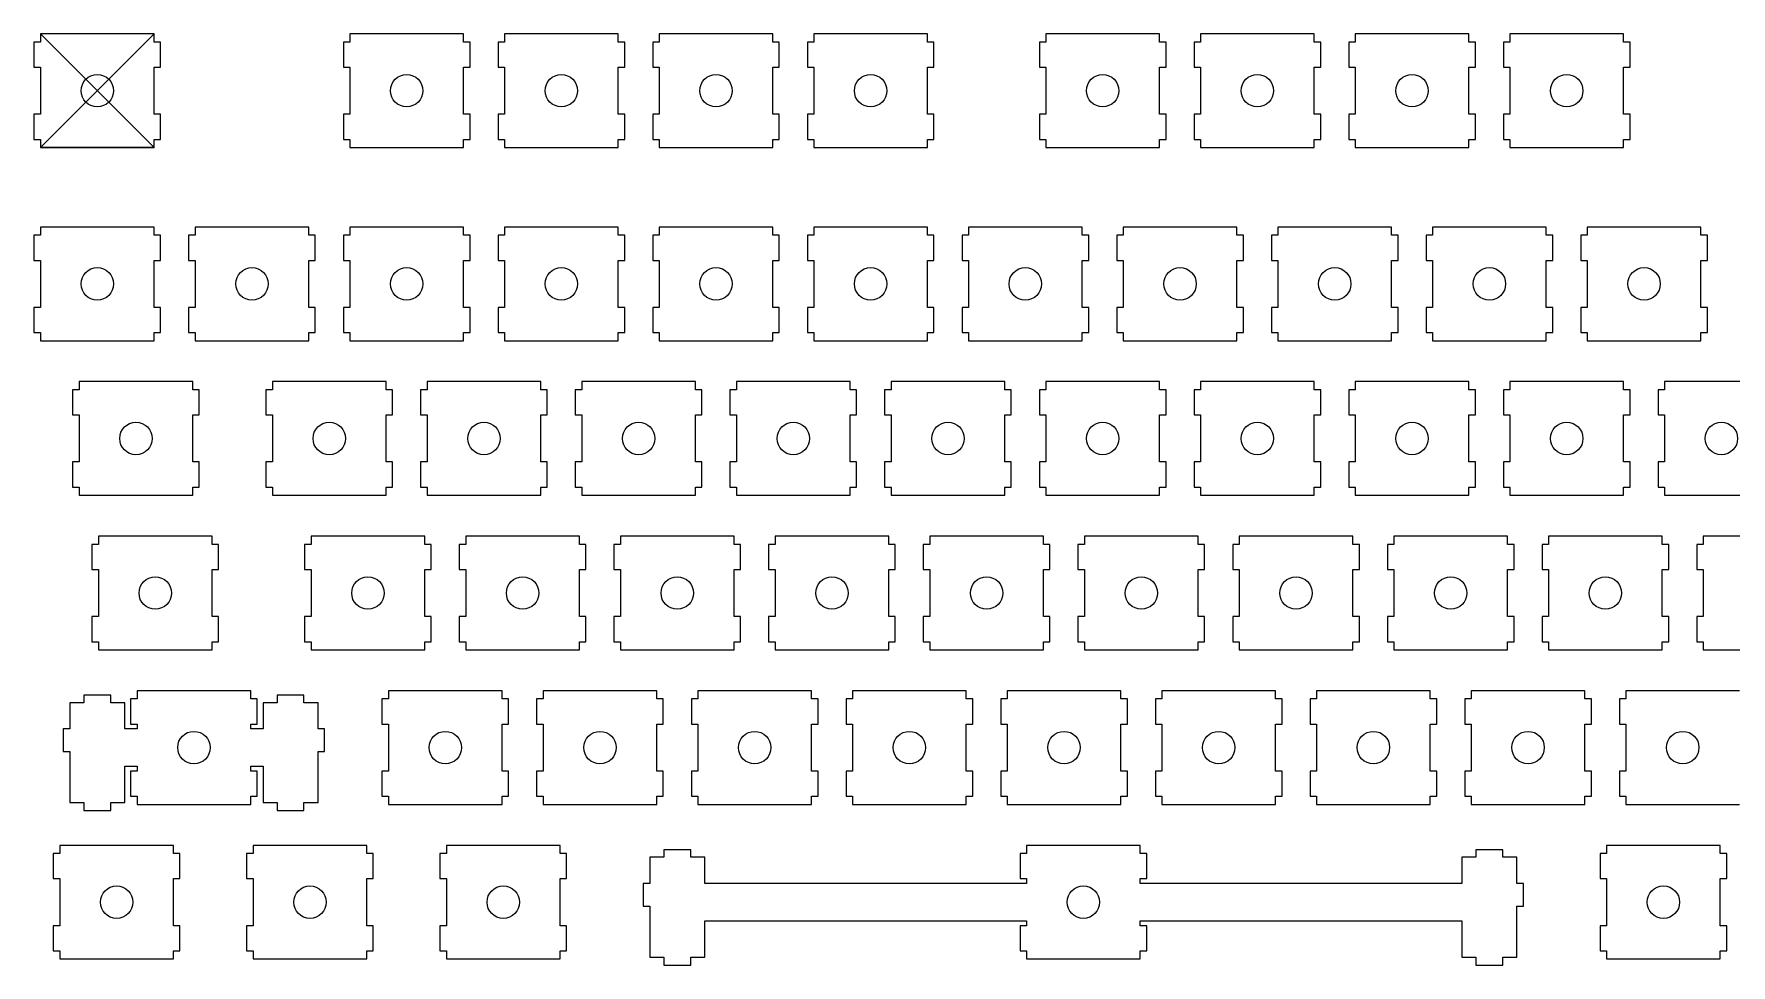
# Model space of a CAD drawing. Header units: millimetres. Extents: x 8 to 352, y 8 to 122.
# Drawn here: x 7.8 to 216.8, y 7.7 to 122.4 of the extents above; entities that cross this region are included whole.
import ezdxf

# ---------------------------------------------------------------- set-up
doc = ezdxf.new("R2010")
doc.units = ezdxf.units.MM

msp = doc.modelspace()

# ---------------------------------------------------------------- linework, layer by layer
at = {"color": 0}
for p, q in [((8.56, 121.43), (7.76, 121.43)), ((7.76, 121.43), (7.76, 118.33)), ((8.56, 122.43), (8.56, 121.43)), ((22.56, 122.43), (8.56, 122.43)), ((22.56, 121.43), (22.56, 122.43)), ((23.36, 121.43), (22.56, 121.43)), ((23.36, 118.33), (23.36, 121.43)), ((46.66, 121.43), (45.86, 121.43)), ((45.86, 121.43), (45.86, 118.33)), ((46.66, 122.43), (46.66, 121.43)), ((60.66, 122.43), (46.66, 122.43)), ((60.66, 121.43), (60.66, 122.43)), ((61.46, 121.43), (60.66, 121.43)), ((61.46, 118.33), (61.46, 121.43)), ((65.71, 121.43), (64.91, 121.43)), ((64.91, 121.43), (64.91, 118.33)), ((65.71, 122.43), (65.71, 121.43)), ((79.71, 122.43), (65.71, 122.43)), ((79.71, 121.43), (79.71, 122.43)), ((80.51, 121.43), (79.71, 121.43)), ((80.51, 118.33), (80.51, 121.43)), ((84.76, 121.43), (83.96, 121.43)), ((83.96, 121.43), (83.96, 118.33)), ((84.76, 122.43), (84.76, 121.43)), ((98.76, 122.43), (84.76, 122.43)), ((98.76, 121.43), (98.76, 122.43)), ((99.55, 121.43), (98.76, 121.43)), ((99.55, 118.33), (99.55, 121.43)), ((103.8, 121.43), (103.01, 121.43)), ((103.01, 121.43), (103.01, 118.33)), ((103.8, 122.43), (103.8, 121.43)), ((117.81, 122.43), (103.8, 122.43)), ((117.81, 121.43), (117.81, 122.43)), ((118.6, 121.43), (117.81, 121.43)), ((118.6, 118.33), (118.6, 121.43)), ((132.38, 121.43), (131.58, 121.43)), ((131.58, 121.43), (131.58, 118.33)), ((132.38, 122.43), (132.38, 121.43)), ((146.38, 122.43), (132.38, 122.43)), ((146.38, 121.43), (146.38, 122.43)), ((147.18, 121.43), (146.38, 121.43)), ((147.18, 118.33), (147.18, 121.43)), ((151.43, 121.43), (150.63, 121.43)), ((150.63, 121.43), (150.63, 118.33)), ((151.43, 122.43), (151.43, 121.43)), ((165.43, 122.43), (151.43, 122.43)), ((165.43, 121.43), (165.43, 122.43)), ((166.23, 121.43), (165.43, 121.43)), ((166.23, 118.33), (166.23, 121.43)), ((170.48, 121.43), (169.68, 121.43)), ((169.68, 121.43), (169.68, 118.33)), ((170.48, 122.43), (170.48, 121.43)), ((184.48, 122.43), (170.48, 122.43)), ((184.48, 121.43), (184.48, 122.43)), ((185.28, 121.43), (184.48, 121.43)), ((185.28, 118.33), (185.28, 121.43)), ((189.53, 121.43), (188.73, 121.43)), ((188.73, 121.43), (188.73, 118.33)), ((189.53, 122.43), (189.53, 121.43)), ((203.53, 122.43), (189.53, 122.43)), ((203.53, 121.43), (203.53, 122.43)), ((204.33, 121.43), (203.53, 121.43)), ((204.33, 118.33), (204.33, 121.43)), ((7.76, 118.33), (8.56, 118.33)), ((8.56, 118.33), (8.56, 112.53)), ((22.56, 112.53), (22.56, 118.33)), ((22.56, 118.33), (23.36, 118.33)), ((45.86, 118.33), (46.66, 118.33)), ((46.66, 118.33), (46.66, 112.53)), ((60.66, 112.53), (60.66, 118.33)), ((60.66, 118.33), (61.46, 118.33)), ((64.91, 118.33), (65.71, 118.33)), ((65.71, 118.33), (65.71, 112.53)), ((79.71, 112.53), (79.71, 118.33)), ((79.71, 118.33), (80.51, 118.33)), ((83.96, 118.33), (84.76, 118.33)), ((84.76, 118.33), (84.76, 112.53)), ((98.76, 112.53), (98.76, 118.33)), ((98.76, 118.33), (99.55, 118.33)), ((103.01, 118.33), (103.8, 118.33)), ((103.8, 118.33), (103.8, 112.53)), ((117.81, 112.53), (117.81, 118.33)), ((117.81, 118.33), (118.6, 118.33)), ((131.58, 118.33), (132.38, 118.33)), ((132.38, 118.33), (132.38, 112.53)), ((146.38, 112.53), (146.38, 118.33)), ((146.38, 118.33), (147.18, 118.33)), ((150.63, 118.33), (151.43, 118.33)), ((151.43, 118.33), (151.43, 112.53)), ((165.43, 112.53), (165.43, 118.33)), ((165.43, 118.33), (166.23, 118.33)), ((169.68, 118.33), (170.48, 118.33)), ((170.48, 118.33), (170.48, 112.53)), ((184.48, 112.53), (184.48, 118.33)), ((184.48, 118.33), (185.28, 118.33)), ((188.73, 118.33), (189.53, 118.33)), ((189.53, 118.33), (189.53, 112.53)), ((203.53, 112.53), (203.53, 118.33)), ((203.53, 118.33), (204.33, 118.33)), ((8.56, 112.53), (7.76, 112.53)), ((7.76, 112.53), (7.76, 109.43)), ((23.36, 112.53), (22.56, 112.53)), ((23.36, 109.43), (23.36, 112.53)), ((46.66, 112.53), (45.86, 112.53)), ((45.86, 112.53), (45.86, 109.43)), ((61.46, 112.53), (60.66, 112.53)), ((61.46, 109.43), (61.46, 112.53)), ((65.71, 112.53), (64.91, 112.53)), ((64.91, 112.53), (64.91, 109.43)), ((80.51, 112.53), (79.71, 112.53)), ((80.51, 109.43), (80.51, 112.53)), ((84.76, 112.53), (83.96, 112.53)), ((83.96, 112.53), (83.96, 109.43)), ((99.55, 112.53), (98.76, 112.53)), ((99.55, 109.43), (99.55, 112.53)), ((103.8, 112.53), (103.01, 112.53)), ((103.01, 112.53), (103.01, 109.43)), ((118.6, 112.53), (117.81, 112.53)), ((118.6, 109.43), (118.6, 112.53)), ((132.38, 112.53), (131.58, 112.53)), ((131.58, 112.53), (131.58, 109.43)), ((147.18, 112.53), (146.38, 112.53)), ((147.18, 109.43), (147.18, 112.53)), ((151.43, 112.53), (150.63, 112.53)), ((150.63, 112.53), (150.63, 109.43)), ((166.23, 112.53), (165.43, 112.53)), ((166.23, 109.43), (166.23, 112.53)), ((170.48, 112.53), (169.68, 112.53)), ((169.68, 112.53), (169.68, 109.43)), ((185.28, 112.53), (184.48, 112.53)), ((185.28, 109.43), (185.28, 112.53)), ((189.53, 112.53), (188.73, 112.53)), ((188.73, 112.53), (188.73, 109.43)), ((204.33, 112.53), (203.53, 112.53)), ((204.33, 109.43), (204.33, 112.53)), ((7.76, 109.43), (8.56, 109.43)), ((8.56, 109.43), (8.56, 108.43)), ((22.56, 108.43), (22.56, 109.43)), ((22.56, 109.43), (23.36, 109.43)), ((45.86, 109.43), (46.66, 109.43)), ((46.66, 109.43), (46.66, 108.43)), ((60.66, 108.43), (60.66, 109.43)), ((60.66, 109.43), (61.46, 109.43)), ((64.91, 109.43), (65.71, 109.43)), ((65.71, 109.43), (65.71, 108.43)), ((79.71, 108.43), (79.71, 109.43)), ((79.71, 109.43), (80.51, 109.43)), ((83.96, 109.43), (84.76, 109.43)), ((84.76, 109.43), (84.76, 108.43)), ((98.76, 108.43), (98.76, 109.43)), ((98.76, 109.43), (99.55, 109.43)), ((103.01, 109.43), (103.8, 109.43)), ((103.8, 109.43), (103.8, 108.43)), ((117.81, 108.43), (117.81, 109.43)), ((117.81, 109.43), (118.6, 109.43)), ((131.58, 109.43), (132.38, 109.43)), ((132.38, 109.43), (132.38, 108.43)), ((146.38, 108.43), (146.38, 109.43)), ((146.38, 109.43), (147.18, 109.43)), ((150.63, 109.43), (151.43, 109.43)), ((151.43, 109.43), (151.43, 108.43)), ((165.43, 108.43), (165.43, 109.43)), ((165.43, 109.43), (166.23, 109.43)), ((169.68, 109.43), (170.48, 109.43)), ((170.48, 109.43), (170.48, 108.43)), ((184.48, 108.43), (184.48, 109.43)), ((184.48, 109.43), (185.28, 109.43)), ((188.73, 109.43), (189.53, 109.43)), ((189.53, 109.43), (189.53, 108.43)), ((203.53, 108.43), (203.53, 109.43)), ((203.53, 109.43), (204.33, 109.43)), ((8.56, 108.43), (22.56, 108.43)), ((46.66, 108.43), (60.66, 108.43)), ((65.71, 108.43), (79.71, 108.43)), ((84.76, 108.43), (98.76, 108.43)), ((103.8, 108.43), (117.81, 108.43)), ((132.38, 108.43), (146.38, 108.43)), ((151.43, 108.43), (165.43, 108.43)), ((170.48, 108.43), (184.48, 108.43)), ((189.53, 108.43), (203.53, 108.43)), ((8.56, 98.62), (8.56, 97.62)), ((22.56, 98.62), (8.56, 98.62)), ((22.56, 97.62), (22.56, 98.62)), ((27.61, 98.62), (27.61, 97.62)), ((41.61, 98.62), (27.61, 98.62)), ((41.61, 97.62), (41.61, 98.62)), ((46.66, 98.62), (46.66, 97.62)), ((60.66, 98.62), (46.66, 98.62)), ((60.66, 97.62), (60.66, 98.62)), ((65.71, 98.62), (65.71, 97.62)), ((79.71, 98.62), (65.71, 98.62)), ((79.71, 97.62), (79.71, 98.62)), ((84.76, 98.62), (84.76, 97.62)), ((98.76, 98.62), (84.76, 98.62)), ((98.76, 97.62), (98.76, 98.62)), ((103.8, 98.62), (103.8, 97.62)), ((117.81, 98.62), (103.8, 98.62)), ((117.81, 97.62), (117.81, 98.62)), ((122.85, 98.62), (122.85, 97.62)), ((136.86, 98.62), (122.85, 98.62)), ((136.86, 97.62), (136.86, 98.62)), ((141.91, 98.62), (141.91, 97.62)), ((155.91, 98.62), (141.91, 98.62)), ((155.91, 97.62), (155.91, 98.62)), ((160.96, 98.62), (160.96, 97.62)), ((174.96, 98.62), (160.96, 98.62)), ((174.96, 97.62), (174.96, 98.62)), ((180.01, 98.62), (180.01, 97.62)), ((194.01, 98.62), (180.01, 98.62)), ((194.01, 97.62), (194.01, 98.62)), ((199.06, 98.62), (199.06, 97.62)), ((213.06, 98.62), (199.06, 98.62)), ((213.06, 97.62), (213.06, 98.62)), ((8.56, 97.62), (7.76, 97.62)), ((7.76, 97.62), (7.76, 94.52)), ((23.36, 97.62), (22.56, 97.62)), ((23.36, 94.52), (23.36, 97.62)), ((27.61, 97.62), (26.81, 97.62)), ((26.81, 97.62), (26.81, 94.52)), ((42.41, 97.62), (41.61, 97.62)), ((42.41, 94.52), (42.41, 97.62)), ((46.66, 97.62), (45.86, 97.62)), ((45.86, 97.62), (45.86, 94.52)), ((61.46, 97.62), (60.66, 97.62)), ((61.46, 94.52), (61.46, 97.62)), ((65.71, 97.62), (64.91, 97.62)), ((64.91, 97.62), (64.91, 94.52)), ((80.51, 97.62), (79.71, 97.62)), ((80.51, 94.52), (80.51, 97.62)), ((84.76, 97.62), (83.96, 97.62)), ((83.96, 97.62), (83.96, 94.52)), ((99.55, 97.62), (98.76, 97.62)), ((99.55, 94.52), (99.55, 97.62)), ((103.8, 97.62), (103.01, 97.62)), ((103.01, 97.62), (103.01, 94.52)), ((118.6, 97.62), (117.81, 97.62)), ((118.6, 94.52), (118.6, 97.62)), ((122.85, 97.62), (122.06, 97.62)), ((122.06, 97.62), (122.06, 94.52)), ((137.66, 97.62), (136.86, 97.62)), ((137.66, 94.52), (137.66, 97.62)), ((141.91, 97.62), (141.11, 97.62)), ((141.11, 97.62), (141.11, 94.52)), ((156.71, 97.62), (155.91, 97.62)), ((156.71, 94.52), (156.71, 97.62)), ((160.96, 97.62), (160.16, 97.62)), ((160.16, 97.62), (160.16, 94.52)), ((175.76, 97.62), (174.96, 97.62)), ((175.76, 94.52), (175.76, 97.62)), ((180.01, 97.62), (179.21, 97.62)), ((179.21, 97.62), (179.21, 94.52)), ((194.81, 97.62), (194.01, 97.62)), ((194.81, 94.52), (194.81, 97.62)), ((199.06, 97.62), (198.26, 97.62)), ((198.26, 97.62), (198.26, 94.52)), ((213.86, 97.62), (213.06, 97.62)), ((213.86, 94.52), (213.86, 97.62)), ((7.76, 94.52), (8.56, 94.52)), ((8.56, 94.52), (8.56, 88.72)), ((22.56, 88.72), (22.56, 94.52)), ((22.56, 94.52), (23.36, 94.52)), ((26.81, 94.52), (27.61, 94.52)), ((27.61, 94.52), (27.61, 88.72)), ((41.61, 88.72), (41.61, 94.52)), ((41.61, 94.52), (42.41, 94.52)), ((45.86, 94.52), (46.66, 94.52)), ((46.66, 94.52), (46.66, 88.72)), ((60.66, 88.72), (60.66, 94.52)), ((60.66, 94.52), (61.46, 94.52)), ((64.91, 94.52), (65.71, 94.52)), ((65.71, 94.52), (65.71, 88.72)), ((79.71, 88.72), (79.71, 94.52)), ((79.71, 94.52), (80.51, 94.52)), ((83.96, 94.52), (84.76, 94.52)), ((84.76, 94.52), (84.76, 88.72)), ((98.76, 88.72), (98.76, 94.52)), ((98.76, 94.52), (99.55, 94.52)), ((103.01, 94.52), (103.8, 94.52)), ((103.8, 94.52), (103.8, 88.72)), ((117.81, 88.72), (117.81, 94.52)), ((117.81, 94.52), (118.6, 94.52)), ((122.06, 94.52), (122.85, 94.52)), ((122.85, 94.52), (122.85, 88.72)), ((136.86, 88.72), (136.86, 94.52)), ((136.86, 94.52), (137.66, 94.52)), ((141.11, 94.52), (141.91, 94.52)), ((141.91, 94.52), (141.91, 88.72)), ((155.91, 88.72), (155.91, 94.52)), ((155.91, 94.52), (156.71, 94.52)), ((160.16, 94.52), (160.96, 94.52)), ((160.96, 94.52), (160.96, 88.72)), ((174.96, 88.72), (174.96, 94.52)), ((174.96, 94.52), (175.76, 94.52)), ((179.21, 94.52), (180.01, 94.52)), ((180.01, 94.52), (180.01, 88.72)), ((194.01, 88.72), (194.01, 94.52)), ((194.01, 94.52), (194.81, 94.52)), ((198.26, 94.52), (199.06, 94.52)), ((199.06, 94.52), (199.06, 88.72)), ((213.06, 88.72), (213.06, 94.52)), ((213.06, 94.52), (213.86, 94.52)), ((8.56, 88.72), (7.76, 88.72)), ((7.76, 88.72), (7.76, 85.62)), ((23.36, 88.72), (22.56, 88.72)), ((23.36, 85.62), (23.36, 88.72)), ((27.61, 88.72), (26.81, 88.72)), ((26.81, 88.72), (26.81, 85.62)), ((42.41, 88.72), (41.61, 88.72)), ((42.41, 85.62), (42.41, 88.72)), ((46.66, 88.72), (45.86, 88.72)), ((45.86, 88.72), (45.86, 85.62)), ((61.46, 88.72), (60.66, 88.72)), ((61.46, 85.62), (61.46, 88.72)), ((65.71, 88.72), (64.91, 88.72)), ((64.91, 88.72), (64.91, 85.62)), ((80.51, 88.72), (79.71, 88.72)), ((80.51, 85.62), (80.51, 88.72)), ((84.76, 88.72), (83.96, 88.72)), ((83.96, 88.72), (83.96, 85.62)), ((99.55, 88.72), (98.76, 88.72)), ((99.55, 85.62), (99.55, 88.72)), ((103.8, 88.72), (103.01, 88.72)), ((103.01, 88.72), (103.01, 85.62)), ((118.6, 88.72), (117.81, 88.72)), ((118.6, 85.62), (118.6, 88.72)), ((122.85, 88.72), (122.06, 88.72)), ((122.06, 88.72), (122.06, 85.62)), ((137.66, 88.72), (136.86, 88.72)), ((137.66, 85.62), (137.66, 88.72)), ((141.91, 88.72), (141.11, 88.72)), ((141.11, 88.72), (141.11, 85.62)), ((156.71, 88.72), (155.91, 88.72)), ((156.71, 85.62), (156.71, 88.72)), ((160.96, 88.72), (160.16, 88.72)), ((160.16, 88.72), (160.16, 85.62)), ((175.76, 88.72), (174.96, 88.72)), ((175.76, 85.62), (175.76, 88.72)), ((180.01, 88.72), (179.21, 88.72)), ((179.21, 88.72), (179.21, 85.62)), ((194.81, 88.72), (194.01, 88.72)), ((194.81, 85.62), (194.81, 88.72)), ((199.06, 88.72), (198.26, 88.72)), ((198.26, 88.72), (198.26, 85.62)), ((213.86, 88.72), (213.06, 88.72)), ((213.86, 85.62), (213.86, 88.72)), ((7.76, 85.62), (8.56, 85.62)), ((8.56, 85.62), (8.56, 84.62)), ((8.56, 84.62), (22.56, 84.62)), ((22.56, 84.62), (22.56, 85.62)), ((22.56, 85.62), (23.36, 85.62)), ((26.81, 85.62), (27.61, 85.62)), ((27.61, 85.62), (27.61, 84.62)), ((27.61, 84.62), (41.61, 84.62)), ((41.61, 84.62), (41.61, 85.62)), ((41.61, 85.62), (42.41, 85.62)), ((45.86, 85.62), (46.66, 85.62)), ((46.66, 85.62), (46.66, 84.62)), ((46.66, 84.62), (60.66, 84.62)), ((60.66, 84.62), (60.66, 85.62)), ((60.66, 85.62), (61.46, 85.62)), ((64.91, 85.62), (65.71, 85.62)), ((65.71, 85.62), (65.71, 84.62)), ((65.71, 84.62), (79.71, 84.62)), ((79.71, 84.62), (79.71, 85.62)), ((79.71, 85.62), (80.51, 85.62)), ((83.96, 85.62), (84.76, 85.62)), ((84.76, 85.62), (84.76, 84.62)), ((84.76, 84.62), (98.76, 84.62)), ((98.76, 84.62), (98.76, 85.62)), ((98.76, 85.62), (99.55, 85.62)), ((103.01, 85.62), (103.8, 85.62)), ((103.8, 85.62), (103.8, 84.62)), ((103.8, 84.62), (117.81, 84.62)), ((117.81, 84.62), (117.81, 85.62)), ((117.81, 85.62), (118.6, 85.62)), ((122.06, 85.62), (122.85, 85.62)), ((122.85, 85.62), (122.85, 84.62)), ((122.85, 84.62), (136.86, 84.62)), ((136.86, 84.62), (136.86, 85.62)), ((136.86, 85.62), (137.66, 85.62)), ((141.11, 85.62), (141.91, 85.62)), ((141.91, 85.62), (141.91, 84.62)), ((141.91, 84.62), (155.91, 84.62)), ((155.91, 84.62), (155.91, 85.62)), ((155.91, 85.62), (156.71, 85.62)), ((160.16, 85.62), (160.96, 85.62)), ((160.96, 85.62), (160.96, 84.62)), ((160.96, 84.62), (174.96, 84.62)), ((174.96, 84.62), (174.96, 85.62)), ((174.96, 85.62), (175.76, 85.62)), ((179.21, 85.62), (180.01, 85.62)), ((180.01, 85.62), (180.01, 84.62)), ((180.01, 84.62), (194.01, 84.62)), ((194.01, 84.62), (194.01, 85.62)), ((194.01, 85.62), (194.81, 85.62)), ((198.26, 85.62), (199.06, 85.62)), ((199.06, 85.62), (199.06, 84.62)), ((199.06, 84.62), (213.06, 84.62)), ((213.06, 84.62), (213.06, 85.62)), ((213.06, 85.62), (213.86, 85.62)), ((13.32, 79.57), (13.32, 78.57)), ((27.32, 79.57), (13.32, 79.57)), ((27.32, 78.57), (27.32, 79.57)), ((37.13, 79.57), (37.13, 78.57)), ((51.13, 79.57), (37.13, 79.57)), ((51.13, 78.57), (51.13, 79.57)), ((56.18, 79.57), (56.18, 78.57)), ((70.18, 79.57), (56.18, 79.57)), ((70.18, 78.57), (70.18, 79.57)), ((75.23, 79.57), (75.23, 78.57)), ((89.23, 79.57), (75.23, 79.57)), ((89.23, 78.57), (89.23, 79.57)), ((94.28, 79.57), (94.28, 78.57)), ((108.28, 79.57), (94.28, 79.57)), ((108.28, 78.57), (108.28, 79.57)), ((113.33, 79.57), (113.33, 78.57)), ((127.33, 79.57), (113.33, 79.57)), ((127.33, 78.57), (127.33, 79.57)), ((132.38, 79.57), (132.38, 78.57)), ((146.38, 79.57), (132.38, 79.57)), ((146.38, 78.57), (146.38, 79.57)), ((151.43, 79.57), (151.43, 78.57)), ((165.43, 79.57), (151.43, 79.57)), ((165.43, 78.57), (165.43, 79.57)), ((170.48, 79.57), (170.48, 78.57)), ((184.48, 79.57), (170.48, 79.57)), ((184.48, 78.57), (184.48, 79.57)), ((189.53, 79.57), (189.53, 78.57)), ((203.53, 79.57), (189.53, 79.57)), ((203.53, 78.57), (203.53, 79.57)), ((208.58, 79.57), (208.58, 78.57)), ((222.58, 79.57), (208.58, 79.57)), ((13.32, 78.57), (12.52, 78.57)), ((12.52, 78.57), (12.52, 75.47)), ((28.12, 78.57), (27.32, 78.57)), ((28.12, 75.47), (28.12, 78.57)), ((37.13, 78.57), (36.33, 78.57)), ((36.33, 78.57), (36.33, 75.47)), ((51.93, 78.57), (51.13, 78.57)), ((51.93, 75.47), (51.93, 78.57)), ((56.18, 78.57), (55.38, 78.57)), ((55.38, 78.57), (55.38, 75.47)), ((70.98, 78.57), (70.18, 78.57)), ((70.98, 75.47), (70.98, 78.57)), ((75.23, 78.57), (74.43, 78.57)), ((74.43, 78.57), (74.43, 75.47)), ((90.03, 78.57), (89.23, 78.57)), ((90.03, 75.47), (90.03, 78.57)), ((94.28, 78.57), (93.48, 78.57)), ((93.48, 78.57), (93.48, 75.47)), ((109.08, 78.57), (108.28, 78.57)), ((109.08, 75.47), (109.08, 78.57)), ((113.33, 78.57), (112.53, 78.57)), ((112.53, 78.57), (112.53, 75.47)), ((128.13, 78.57), (127.33, 78.57)), ((128.13, 75.47), (128.13, 78.57)), ((132.38, 78.57), (131.58, 78.57)), ((131.58, 78.57), (131.58, 75.47)), ((147.18, 78.57), (146.38, 78.57)), ((147.18, 75.47), (147.18, 78.57)), ((151.43, 78.57), (150.63, 78.57)), ((150.63, 78.57), (150.63, 75.47)), ((166.23, 78.57), (165.43, 78.57)), ((166.23, 75.47), (166.23, 78.57)), ((170.48, 78.57), (169.68, 78.57)), ((169.68, 78.57), (169.68, 75.47)), ((185.28, 78.57), (184.48, 78.57)), ((185.28, 75.47), (185.28, 78.57)), ((189.53, 78.57), (188.73, 78.57)), ((188.73, 78.57), (188.73, 75.47)), ((204.33, 78.57), (203.53, 78.57)), ((204.33, 75.47), (204.33, 78.57)), ((208.58, 78.57), (207.78, 78.57)), ((207.78, 78.57), (207.78, 75.47)), ((12.52, 75.47), (13.32, 75.47)), ((13.32, 75.47), (13.32, 69.67)), ((27.32, 69.67), (27.32, 75.47)), ((27.32, 75.47), (28.12, 75.47)), ((36.33, 75.47), (37.13, 75.47)), ((37.13, 75.47), (37.13, 69.67)), ((51.13, 69.67), (51.13, 75.47)), ((51.13, 75.47), (51.93, 75.47)), ((55.38, 75.47), (56.18, 75.47)), ((56.18, 75.47), (56.18, 69.67)), ((70.18, 69.67), (70.18, 75.47)), ((70.18, 75.47), (70.98, 75.47)), ((74.43, 75.47), (75.23, 75.47)), ((75.23, 75.47), (75.23, 69.67)), ((89.23, 69.67), (89.23, 75.47)), ((89.23, 75.47), (90.03, 75.47)), ((93.48, 75.47), (94.28, 75.47)), ((94.28, 75.47), (94.28, 69.67)), ((108.28, 69.67), (108.28, 75.47)), ((108.28, 75.47), (109.08, 75.47)), ((112.53, 75.47), (113.33, 75.47)), ((113.33, 75.47), (113.33, 69.67)), ((127.33, 69.67), (127.33, 75.47)), ((127.33, 75.47), (128.13, 75.47)), ((131.58, 75.47), (132.38, 75.47)), ((132.38, 75.47), (132.38, 69.67)), ((146.38, 69.67), (146.38, 75.47)), ((146.38, 75.47), (147.18, 75.47)), ((150.63, 75.47), (151.43, 75.47)), ((151.43, 75.47), (151.43, 69.67)), ((165.43, 69.67), (165.43, 75.47)), ((165.43, 75.47), (166.23, 75.47)), ((169.68, 75.47), (170.48, 75.47)), ((170.48, 75.47), (170.48, 69.67)), ((184.48, 69.67), (184.48, 75.47)), ((184.48, 75.47), (185.28, 75.47)), ((188.73, 75.47), (189.53, 75.47)), ((189.53, 75.47), (189.53, 69.67)), ((203.53, 69.67), (203.53, 75.47)), ((203.53, 75.47), (204.33, 75.47)), ((207.78, 75.47), (208.58, 75.47)), ((208.58, 75.47), (208.58, 69.67)), ((13.32, 69.67), (12.52, 69.67)), ((12.52, 69.67), (12.52, 66.57)), ((28.12, 69.67), (27.32, 69.67)), ((28.12, 66.57), (28.12, 69.67)), ((37.13, 69.67), (36.33, 69.67)), ((36.33, 69.67), (36.33, 66.57)), ((51.93, 69.67), (51.13, 69.67)), ((51.93, 66.57), (51.93, 69.67)), ((56.18, 69.67), (55.38, 69.67)), ((55.38, 69.67), (55.38, 66.57)), ((70.98, 69.67), (70.18, 69.67)), ((70.98, 66.57), (70.98, 69.67)), ((75.23, 69.67), (74.43, 69.67)), ((74.43, 69.67), (74.43, 66.57)), ((90.03, 69.67), (89.23, 69.67)), ((90.03, 66.57), (90.03, 69.67)), ((94.28, 69.67), (93.48, 69.67)), ((93.48, 69.67), (93.48, 66.57)), ((109.08, 69.67), (108.28, 69.67)), ((109.08, 66.57), (109.08, 69.67)), ((113.33, 69.67), (112.53, 69.67)), ((112.53, 69.67), (112.53, 66.57)), ((128.13, 69.67), (127.33, 69.67)), ((128.13, 66.57), (128.13, 69.67)), ((132.38, 69.67), (131.58, 69.67)), ((131.58, 69.67), (131.58, 66.57)), ((147.18, 69.67), (146.38, 69.67)), ((147.18, 66.57), (147.18, 69.67)), ((151.43, 69.67), (150.63, 69.67)), ((150.63, 69.67), (150.63, 66.57)), ((166.23, 69.67), (165.43, 69.67)), ((166.23, 66.57), (166.23, 69.67)), ((170.48, 69.67), (169.68, 69.67)), ((169.68, 69.67), (169.68, 66.57)), ((185.28, 69.67), (184.48, 69.67)), ((185.28, 66.57), (185.28, 69.67)), ((189.53, 69.67), (188.73, 69.67)), ((188.73, 69.67), (188.73, 66.57)), ((204.33, 69.67), (203.53, 69.67)), ((204.33, 66.57), (204.33, 69.67)), ((208.58, 69.67), (207.78, 69.67)), ((207.78, 69.67), (207.78, 66.57)), ((12.52, 66.57), (13.32, 66.57)), ((13.32, 66.57), (13.32, 65.57)), ((13.32, 65.57), (27.32, 65.57)), ((27.32, 65.57), (27.32, 66.57)), ((27.32, 66.57), (28.12, 66.57)), ((36.33, 66.57), (37.13, 66.57)), ((37.13, 66.57), (37.13, 65.57)), ((37.13, 65.57), (51.13, 65.57)), ((51.13, 65.57), (51.13, 66.57)), ((51.13, 66.57), (51.93, 66.57)), ((55.38, 66.57), (56.18, 66.57)), ((56.18, 66.57), (56.18, 65.57)), ((56.18, 65.57), (70.18, 65.57)), ((70.18, 65.57), (70.18, 66.57)), ((70.18, 66.57), (70.98, 66.57)), ((74.43, 66.57), (75.23, 66.57)), ((75.23, 66.57), (75.23, 65.57)), ((75.23, 65.57), (89.23, 65.57)), ((89.23, 65.57), (89.23, 66.57)), ((89.23, 66.57), (90.03, 66.57)), ((93.48, 66.57), (94.28, 66.57)), ((94.28, 66.57), (94.28, 65.57)), ((94.28, 65.57), (108.28, 65.57)), ((108.28, 65.57), (108.28, 66.57)), ((108.28, 66.57), (109.08, 66.57)), ((112.53, 66.57), (113.33, 66.57)), ((113.33, 66.57), (113.33, 65.57)), ((113.33, 65.57), (127.33, 65.57)), ((127.33, 65.57), (127.33, 66.57)), ((127.33, 66.57), (128.13, 66.57)), ((131.58, 66.57), (132.38, 66.57)), ((132.38, 66.57), (132.38, 65.57)), ((132.38, 65.57), (146.38, 65.57)), ((146.38, 65.57), (146.38, 66.57)), ((146.38, 66.57), (147.18, 66.57)), ((150.63, 66.57), (151.43, 66.57)), ((151.43, 66.57), (151.43, 65.57)), ((151.43, 65.57), (165.43, 65.57)), ((165.43, 65.57), (165.43, 66.57)), ((165.43, 66.57), (166.23, 66.57)), ((169.68, 66.57), (170.48, 66.57)), ((170.48, 66.57), (170.48, 65.57)), ((170.48, 65.57), (184.48, 65.57)), ((184.48, 65.57), (184.48, 66.57)), ((184.48, 66.57), (185.28, 66.57)), ((188.73, 66.57), (189.53, 66.57)), ((189.53, 66.57), (189.53, 65.57)), ((189.53, 65.57), (203.53, 65.57)), ((203.53, 65.57), (203.53, 66.57)), ((203.53, 66.57), (204.33, 66.57)), ((207.78, 66.57), (208.58, 66.57)), ((208.58, 66.57), (208.58, 65.57)), ((208.58, 65.57), (222.58, 65.57)), ((15.7, 59.52), (14.9, 59.52)), ((14.9, 59.52), (14.9, 56.42)), ((15.7, 60.52), (15.7, 59.52)), ((29.7, 60.52), (15.7, 60.52)), ((29.7, 59.52), (29.7, 60.52)), ((30.5, 59.52), (29.7, 59.52)), ((30.5, 56.42), (30.5, 59.52)), ((41.89, 59.52), (41.09, 59.52)), ((41.09, 59.52), (41.09, 56.42)), ((41.89, 60.52), (41.89, 59.52)), ((55.89, 60.52), (41.89, 60.52)), ((55.89, 59.52), (55.89, 60.52)), ((56.69, 59.52), (55.89, 59.52)), ((56.69, 56.42), (56.69, 59.52)), ((60.94, 59.52), (60.14, 59.52)), ((60.14, 59.52), (60.14, 56.42)), ((60.94, 60.52), (60.94, 59.52)), ((74.94, 60.52), (60.94, 60.52)), ((74.94, 59.52), (74.94, 60.52)), ((75.74, 59.52), (74.94, 59.52)), ((75.74, 56.42), (75.74, 59.52)), ((79.99, 59.52), (79.19, 59.52)), ((79.19, 59.52), (79.19, 56.42)), ((79.99, 60.52), (79.99, 59.52)), ((93.99, 60.52), (79.99, 60.52)), ((93.99, 59.52), (93.99, 60.52)), ((94.79, 59.52), (93.99, 59.52)), ((94.79, 56.42), (94.79, 59.52)), ((99.04, 59.52), (98.24, 59.52)), ((98.24, 59.52), (98.24, 56.42)), ((99.04, 60.52), (99.04, 59.52)), ((113.04, 60.52), (99.04, 60.52)), ((113.04, 59.52), (113.04, 60.52)), ((113.84, 59.52), (113.04, 59.52)), ((113.84, 56.42), (113.84, 59.52)), ((118.09, 59.52), (117.29, 59.52)), ((117.29, 59.52), (117.29, 56.42)), ((118.09, 60.52), (118.09, 59.52)), ((132.09, 60.52), (118.09, 60.52)), ((132.09, 59.52), (132.09, 60.52)), ((132.89, 59.52), (132.09, 59.52)), ((132.89, 56.42), (132.89, 59.52)), ((137.14, 59.52), (136.34, 59.52)), ((136.34, 59.52), (136.34, 56.42)), ((137.14, 60.52), (137.14, 59.52)), ((151.14, 60.52), (137.14, 60.52)), ((151.14, 59.52), (151.14, 60.52)), ((151.94, 59.52), (151.14, 59.52)), ((151.94, 56.42), (151.94, 59.52)), ((156.19, 59.52), (155.39, 59.52)), ((155.39, 59.52), (155.39, 56.42)), ((156.19, 60.52), (156.19, 59.52)), ((170.19, 60.52), (156.19, 60.52)), ((170.19, 59.52), (170.19, 60.52)), ((170.99, 59.52), (170.19, 59.52)), ((170.99, 56.42), (170.99, 59.52)), ((175.24, 59.52), (174.44, 59.52)), ((174.44, 59.52), (174.44, 56.42)), ((175.24, 60.52), (175.24, 59.52)), ((189.24, 60.52), (175.24, 60.52)), ((189.24, 59.52), (189.24, 60.52)), ((190.04, 59.52), (189.24, 59.52)), ((190.04, 56.42), (190.04, 59.52)), ((194.29, 59.52), (193.49, 59.52)), ((193.49, 59.52), (193.49, 56.42)), ((194.29, 60.52), (194.29, 59.52)), ((208.29, 60.52), (194.29, 60.52)), ((208.29, 59.52), (208.29, 60.52)), ((209.09, 59.52), (208.29, 59.52)), ((209.09, 56.42), (209.09, 59.52)), ((213.34, 59.52), (212.54, 59.52)), ((212.54, 59.52), (212.54, 56.42)), ((213.34, 60.52), (213.34, 59.52)), ((227.34, 60.52), (213.34, 60.52)), ((14.9, 56.42), (15.7, 56.42)), ((15.7, 56.42), (15.7, 50.62)), ((29.7, 50.62), (29.7, 56.42)), ((29.7, 56.42), (30.5, 56.42)), ((41.09, 56.42), (41.89, 56.42)), ((41.89, 56.42), (41.89, 50.62)), ((55.89, 50.62), (55.89, 56.42)), ((55.89, 56.42), (56.69, 56.42)), ((60.14, 56.42), (60.94, 56.42)), ((60.94, 56.42), (60.94, 50.62)), ((74.94, 50.62), (74.94, 56.42)), ((74.94, 56.42), (75.74, 56.42)), ((79.19, 56.42), (79.99, 56.42)), ((79.99, 56.42), (79.99, 50.62)), ((93.99, 50.62), (93.99, 56.42)), ((93.99, 56.42), (94.79, 56.42)), ((98.24, 56.42), (99.04, 56.42)), ((99.04, 56.42), (99.04, 50.62)), ((113.04, 50.62), (113.04, 56.42)), ((113.04, 56.42), (113.84, 56.42)), ((117.29, 56.42), (118.09, 56.42)), ((118.09, 56.42), (118.09, 50.62)), ((132.09, 50.62), (132.09, 56.42)), ((132.09, 56.42), (132.89, 56.42)), ((136.34, 56.42), (137.14, 56.42)), ((137.14, 56.42), (137.14, 50.62)), ((151.14, 50.62), (151.14, 56.42)), ((151.14, 56.42), (151.94, 56.42)), ((155.39, 56.42), (156.19, 56.42)), ((156.19, 56.42), (156.19, 50.62)), ((170.19, 50.62), (170.19, 56.42)), ((170.19, 56.42), (170.99, 56.42)), ((174.44, 56.42), (175.24, 56.42)), ((175.24, 56.42), (175.24, 50.62)), ((189.24, 50.62), (189.24, 56.42)), ((189.24, 56.42), (190.04, 56.42)), ((193.49, 56.42), (194.29, 56.42)), ((194.29, 56.42), (194.29, 50.62)), ((208.29, 50.62), (208.29, 56.42)), ((208.29, 56.42), (209.09, 56.42)), ((212.54, 56.42), (213.34, 56.42)), ((213.34, 56.42), (213.34, 50.62)), ((15.7, 50.62), (14.9, 50.62)), ((14.9, 50.62), (14.9, 47.52)), ((30.5, 50.62), (29.7, 50.62)), ((30.5, 47.52), (30.5, 50.62)), ((41.89, 50.62), (41.09, 50.62)), ((41.09, 50.62), (41.09, 47.52)), ((56.69, 50.62), (55.89, 50.62)), ((56.69, 47.52), (56.69, 50.62)), ((60.94, 50.62), (60.14, 50.62)), ((60.14, 50.62), (60.14, 47.52)), ((75.74, 50.62), (74.94, 50.62)), ((75.74, 47.52), (75.74, 50.62)), ((79.99, 50.62), (79.19, 50.62)), ((79.19, 50.62), (79.19, 47.52)), ((94.79, 50.62), (93.99, 50.62)), ((94.79, 47.52), (94.79, 50.62)), ((99.04, 50.62), (98.24, 50.62)), ((98.24, 50.62), (98.24, 47.52)), ((113.84, 50.62), (113.04, 50.62)), ((113.84, 47.52), (113.84, 50.62)), ((118.09, 50.62), (117.29, 50.62)), ((117.29, 50.62), (117.29, 47.52)), ((132.89, 50.62), (132.09, 50.62)), ((132.89, 47.52), (132.89, 50.62)), ((137.14, 50.62), (136.34, 50.62)), ((136.34, 50.62), (136.34, 47.52)), ((151.94, 50.62), (151.14, 50.62)), ((151.94, 47.52), (151.94, 50.62)), ((156.19, 50.62), (155.39, 50.62)), ((155.39, 50.62), (155.39, 47.52)), ((170.99, 50.62), (170.19, 50.62)), ((170.99, 47.52), (170.99, 50.62)), ((175.24, 50.62), (174.44, 50.62)), ((174.44, 50.62), (174.44, 47.52)), ((190.04, 50.62), (189.24, 50.62)), ((190.04, 47.52), (190.04, 50.62)), ((194.29, 50.62), (193.49, 50.62)), ((193.49, 50.62), (193.49, 47.52)), ((209.09, 50.62), (208.29, 50.62)), ((209.09, 47.52), (209.09, 50.62)), ((213.34, 50.62), (212.54, 50.62)), ((212.54, 50.62), (212.54, 47.52)), ((14.9, 47.52), (15.7, 47.52)), ((15.7, 47.52), (15.7, 46.52)), ((15.7, 46.52), (29.7, 46.52)), ((29.7, 46.52), (29.7, 47.52)), ((29.7, 47.52), (30.5, 47.52)), ((41.09, 47.52), (41.89, 47.52)), ((41.89, 47.52), (41.89, 46.52)), ((41.89, 46.52), (55.89, 46.52)), ((55.89, 46.52), (55.89, 47.52)), ((55.89, 47.52), (56.69, 47.52)), ((60.14, 47.52), (60.94, 47.52)), ((60.94, 47.52), (60.94, 46.52)), ((60.94, 46.52), (74.94, 46.52)), ((74.94, 46.52), (74.94, 47.52)), ((74.94, 47.52), (75.74, 47.52)), ((79.19, 47.52), (79.99, 47.52)), ((79.99, 47.52), (79.99, 46.52)), ((79.99, 46.52), (93.99, 46.52)), ((93.99, 46.52), (93.99, 47.52)), ((93.99, 47.52), (94.79, 47.52)), ((98.24, 47.52), (99.04, 47.52)), ((99.04, 47.52), (99.04, 46.52)), ((99.04, 46.52), (113.04, 46.52)), ((113.04, 46.52), (113.04, 47.52)), ((113.04, 47.52), (113.84, 47.52)), ((117.29, 47.52), (118.09, 47.52)), ((118.09, 47.52), (118.09, 46.52)), ((118.09, 46.52), (132.09, 46.52)), ((132.09, 46.52), (132.09, 47.52)), ((132.09, 47.52), (132.89, 47.52)), ((136.34, 47.52), (137.14, 47.52)), ((137.14, 47.52), (137.14, 46.52)), ((137.14, 46.52), (151.14, 46.52)), ((151.14, 46.52), (151.14, 47.52)), ((151.14, 47.52), (151.94, 47.52)), ((155.39, 47.52), (156.19, 47.52)), ((156.19, 47.52), (156.19, 46.52)), ((156.19, 46.52), (170.19, 46.52)), ((170.19, 46.52), (170.19, 47.52)), ((170.19, 47.52), (170.99, 47.52)), ((174.44, 47.52), (175.24, 47.52)), ((175.24, 47.52), (175.24, 46.52)), ((175.24, 46.52), (189.24, 46.52)), ((189.24, 46.52), (189.24, 47.52)), ((189.24, 47.52), (190.04, 47.52)), ((193.49, 47.52), (194.29, 47.52)), ((194.29, 47.52), (194.29, 46.52)), ((194.29, 46.52), (208.29, 46.52)), ((208.29, 46.52), (208.29, 47.52)), ((208.29, 47.52), (209.09, 47.52)), ((212.54, 47.52), (213.34, 47.52)), ((213.34, 47.52), (213.34, 46.52)), ((213.34, 46.52), (227.34, 46.52)), ((13.91, 40), (12.19, 40)), ((12.19, 40), (12.19, 36.77)), ((17.21, 40.92), (13.91, 40.92)), ((13.91, 40.92), (13.91, 40)), ((17.21, 40), (17.21, 40.92)), ((18.94, 40), (17.21, 40)), ((18.94, 36.77), (18.94, 40)), ((20.46, 40.47), (19.66, 40.47)), ((19.66, 40.47), (19.66, 37.37)), ((20.46, 41.47), (20.46, 40.47)), ((34.46, 41.47), (20.46, 41.47)), ((34.46, 40.47), (34.46, 41.47)), ((35.26, 40.47), (34.46, 40.47)), ((35.26, 37.37), (35.26, 40.47)), ((37.71, 40), (35.99, 40)), ((35.99, 40), (35.99, 36.77)), ((41.01, 40.92), (37.71, 40.92)), ((37.71, 40.92), (37.71, 40)), ((41.01, 40), (41.01, 40.92)), ((42.74, 40), (41.01, 40)), ((42.74, 36.77), (42.74, 40)), ((51.42, 40.47), (50.62, 40.47)), ((50.62, 40.47), (50.62, 37.37)), ((51.42, 41.47), (51.42, 40.47)), ((65.42, 41.47), (51.42, 41.47)), ((65.42, 40.47), (65.42, 41.47)), ((66.22, 40.47), (65.42, 40.47)), ((66.22, 37.37), (66.22, 40.47)), ((70.47, 40.47), (69.67, 40.47)), ((69.67, 40.47), (69.67, 37.37)), ((70.47, 41.47), (70.47, 40.47)), ((84.47, 41.47), (70.47, 41.47)), ((84.47, 40.47), (84.47, 41.47)), ((85.27, 40.47), (84.47, 40.47)), ((85.27, 37.37), (85.27, 40.47)), ((89.52, 40.47), (88.72, 40.47)), ((88.72, 40.47), (88.72, 37.37)), ((89.52, 41.47), (89.52, 40.47)), ((103.52, 41.47), (89.52, 41.47)), ((103.52, 40.47), (103.52, 41.47)), ((104.32, 40.47), (103.52, 40.47)), ((104.32, 37.37), (104.32, 40.47)), ((108.57, 40.47), (107.77, 40.47)), ((107.77, 40.47), (107.77, 37.37)), ((108.57, 41.47), (108.57, 40.47)), ((122.57, 41.47), (108.57, 41.47)), ((122.57, 40.47), (122.57, 41.47)), ((123.37, 40.47), (122.57, 40.47)), ((123.37, 37.37), (123.37, 40.47)), ((127.62, 40.47), (126.82, 40.47)), ((126.82, 40.47), (126.82, 37.37)), ((127.62, 41.47), (127.62, 40.47)), ((141.62, 41.47), (127.62, 41.47)), ((141.62, 40.47), (141.62, 41.47)), ((142.42, 40.47), (141.62, 40.47)), ((142.42, 37.37), (142.42, 40.47)), ((146.67, 40.47), (145.87, 40.47)), ((145.87, 40.47), (145.87, 37.37)), ((146.67, 41.47), (146.67, 40.47)), ((160.67, 41.47), (146.67, 41.47)), ((160.67, 40.47), (160.67, 41.47)), ((161.47, 40.47), (160.67, 40.47)), ((161.47, 37.37), (161.47, 40.47)), ((165.72, 40.47), (164.92, 40.47)), ((164.92, 40.47), (164.92, 37.37)), ((165.72, 41.47), (165.72, 40.47)), ((179.72, 41.47), (165.72, 41.47)), ((179.72, 40.47), (179.72, 41.47)), ((180.52, 40.47), (179.72, 40.47)), ((180.52, 37.37), (180.52, 40.47)), ((184.77, 40.47), (183.97, 40.47)), ((183.97, 40.47), (183.97, 37.37)), ((184.77, 41.47), (184.77, 40.47)), ((198.77, 41.47), (184.77, 41.47)), ((198.77, 40.47), (198.77, 41.47)), ((199.57, 40.47), (198.77, 40.47)), ((199.57, 37.37), (199.57, 40.47)), ((203.82, 40.47), (203.02, 40.47)), ((203.02, 40.47), (203.02, 37.37)), ((203.82, 41.47), (203.82, 40.47)), ((217.82, 41.47), (203.82, 41.47)), ((12.19, 36.77), (11.36, 36.77)), ((11.36, 36.77), (11.36, 33.97)), ((20.46, 36.77), (18.94, 36.77)), ((19.66, 37.37), (20.46, 37.37)), ((20.46, 37.37), (20.46, 36.77)), ((34.46, 36.77), (34.46, 37.37)), ((34.46, 37.37), (35.26, 37.37)), ((35.99, 36.77), (34.46, 36.77)), ((43.56, 36.77), (42.74, 36.77)), ((43.56, 33.97), (43.56, 36.77)), ((50.62, 37.37), (51.42, 37.37)), ((51.42, 37.37), (51.42, 31.57)), ((65.42, 31.57), (65.42, 37.37)), ((65.42, 37.37), (66.22, 37.37)), ((69.67, 37.37), (70.47, 37.37)), ((70.47, 37.37), (70.47, 31.57)), ((84.47, 31.57), (84.47, 37.37)), ((84.47, 37.37), (85.27, 37.37)), ((88.72, 37.37), (89.52, 37.37)), ((89.52, 37.37), (89.52, 31.57)), ((103.52, 31.57), (103.52, 37.37)), ((103.52, 37.37), (104.32, 37.37)), ((107.77, 37.37), (108.57, 37.37)), ((108.57, 37.37), (108.57, 31.57)), ((122.57, 31.57), (122.57, 37.37)), ((122.57, 37.37), (123.37, 37.37)), ((126.82, 37.37), (127.62, 37.37)), ((127.62, 37.37), (127.62, 31.57)), ((141.62, 31.57), (141.62, 37.37)), ((141.62, 37.37), (142.42, 37.37)), ((145.87, 37.37), (146.67, 37.37)), ((146.67, 37.37), (146.67, 31.57)), ((160.67, 31.57), (160.67, 37.37)), ((160.67, 37.37), (161.47, 37.37)), ((164.92, 37.37), (165.72, 37.37)), ((165.72, 37.37), (165.72, 31.57)), ((179.72, 31.57), (179.72, 37.37)), ((179.72, 37.37), (180.52, 37.37)), ((183.97, 37.37), (184.77, 37.37)), ((184.77, 37.37), (184.77, 31.57)), ((198.77, 31.57), (198.77, 37.37)), ((198.77, 37.37), (199.57, 37.37)), ((203.02, 37.37), (203.82, 37.37)), ((203.82, 37.37), (203.82, 31.57)), ((11.36, 33.97), (12.19, 33.97)), ((12.19, 33.97), (12.19, 27.7)), ((42.74, 27.7), (42.74, 33.97)), ((42.74, 33.97), (43.56, 33.97)), ((18.94, 27.7), (18.94, 32.17)), ((18.94, 32.17), (20.46, 32.17)), ((20.46, 31.57), (19.66, 31.57)), ((19.66, 31.57), (19.66, 28.47)), ((20.46, 32.17), (20.46, 31.57)), ((34.46, 31.57), (34.46, 32.17)), ((34.46, 32.17), (35.99, 32.17)), ((35.26, 31.57), (34.46, 31.57)), ((35.26, 28.47), (35.26, 31.57)), ((35.99, 32.17), (35.99, 27.7)), ((51.42, 31.57), (50.62, 31.57)), ((50.62, 31.57), (50.62, 28.47)), ((66.22, 31.57), (65.42, 31.57)), ((66.22, 28.47), (66.22, 31.57)), ((70.47, 31.57), (69.67, 31.57)), ((69.67, 31.57), (69.67, 28.47)), ((85.27, 31.57), (84.47, 31.57)), ((85.27, 28.47), (85.27, 31.57)), ((89.52, 31.57), (88.72, 31.57)), ((88.72, 31.57), (88.72, 28.47)), ((104.32, 31.57), (103.52, 31.57)), ((104.32, 28.47), (104.32, 31.57)), ((108.57, 31.57), (107.77, 31.57)), ((107.77, 31.57), (107.77, 28.47)), ((123.37, 31.57), (122.57, 31.57)), ((123.37, 28.47), (123.37, 31.57)), ((127.62, 31.57), (126.82, 31.57)), ((126.82, 31.57), (126.82, 28.47)), ((142.42, 31.57), (141.62, 31.57)), ((142.42, 28.47), (142.42, 31.57)), ((146.67, 31.57), (145.87, 31.57)), ((145.87, 31.57), (145.87, 28.47)), ((161.47, 31.57), (160.67, 31.57)), ((161.47, 28.47), (161.47, 31.57)), ((165.72, 31.57), (164.92, 31.57)), ((164.92, 31.57), (164.92, 28.47)), ((180.52, 31.57), (179.72, 31.57)), ((180.52, 28.47), (180.52, 31.57)), ((184.77, 31.57), (183.97, 31.57)), ((183.97, 31.57), (183.97, 28.47)), ((199.57, 31.57), (198.77, 31.57)), ((199.57, 28.47), (199.57, 31.57)), ((203.82, 31.57), (203.02, 31.57)), ((203.02, 31.57), (203.02, 28.47)), ((12.19, 27.7), (13.91, 27.7)), ((13.91, 27.7), (13.91, 26.72)), ((17.21, 26.72), (17.21, 27.7)), ((17.21, 27.7), (18.94, 27.7)), ((19.66, 28.47), (20.46, 28.47)), ((20.46, 28.47), (20.46, 27.47)), ((20.46, 27.47), (34.46, 27.47)), ((34.46, 27.47), (34.46, 28.47)), ((34.46, 28.47), (35.26, 28.47)), ((35.99, 27.7), (37.71, 27.7)), ((37.71, 27.7), (37.71, 26.72)), ((41.01, 26.72), (41.01, 27.7)), ((41.01, 27.7), (42.74, 27.7)), ((50.62, 28.47), (51.42, 28.47)), ((51.42, 28.47), (51.42, 27.47)), ((51.42, 27.47), (65.42, 27.47)), ((65.42, 27.47), (65.42, 28.47)), ((65.42, 28.47), (66.22, 28.47)), ((69.67, 28.47), (70.47, 28.47)), ((70.47, 28.47), (70.47, 27.47)), ((70.47, 27.47), (84.47, 27.47)), ((84.47, 27.47), (84.47, 28.47)), ((84.47, 28.47), (85.27, 28.47)), ((88.72, 28.47), (89.52, 28.47)), ((89.52, 28.47), (89.52, 27.47)), ((89.52, 27.47), (103.52, 27.47)), ((103.52, 27.47), (103.52, 28.47)), ((103.52, 28.47), (104.32, 28.47)), ((107.77, 28.47), (108.57, 28.47)), ((108.57, 28.47), (108.57, 27.47)), ((108.57, 27.47), (122.57, 27.47)), ((122.57, 27.47), (122.57, 28.47)), ((122.57, 28.47), (123.37, 28.47)), ((126.82, 28.47), (127.62, 28.47)), ((127.62, 28.47), (127.62, 27.47)), ((127.62, 27.47), (141.62, 27.47)), ((141.62, 27.47), (141.62, 28.47)), ((141.62, 28.47), (142.42, 28.47)), ((145.87, 28.47), (146.67, 28.47)), ((146.67, 28.47), (146.67, 27.47)), ((146.67, 27.47), (160.67, 27.47)), ((160.67, 27.47), (160.67, 28.47)), ((160.67, 28.47), (161.47, 28.47)), ((164.92, 28.47), (165.72, 28.47)), ((165.72, 28.47), (165.72, 27.47)), ((165.72, 27.47), (179.72, 27.47)), ((179.72, 27.47), (179.72, 28.47)), ((179.72, 28.47), (180.52, 28.47)), ((183.97, 28.47), (184.77, 28.47)), ((184.77, 28.47), (184.77, 27.47)), ((184.77, 27.47), (198.77, 27.47)), ((198.77, 27.47), (198.77, 28.47)), ((198.77, 28.47), (199.57, 28.47)), ((203.02, 28.47), (203.82, 28.47)), ((203.82, 28.47), (203.82, 27.47)), ((203.82, 27.47), (217.82, 27.47)), ((13.91, 26.72), (17.21, 26.72)), ((37.71, 26.72), (41.01, 26.72)), ((10.94, 21.42), (10.14, 21.42)), ((10.14, 21.42), (10.14, 18.32)), ((10.94, 22.42), (10.94, 21.42)), ((24.94, 22.42), (10.94, 22.42)), ((24.94, 21.42), (24.94, 22.42)), ((25.74, 21.42), (24.94, 21.42)), ((25.74, 18.32), (25.74, 21.42)), ((34.75, 21.42), (33.95, 21.42)), ((33.95, 21.42), (33.95, 18.32)), ((34.75, 22.42), (34.75, 21.42)), ((48.75, 22.42), (34.75, 22.42)), ((48.75, 21.42), (48.75, 22.42)), ((49.55, 21.42), (48.75, 21.42)), ((49.55, 18.32), (49.55, 21.42)), ((58.56, 21.42), (57.76, 21.42)), ((57.76, 21.42), (57.76, 18.32)), ((58.56, 22.42), (58.56, 21.42)), ((72.56, 22.42), (58.56, 22.42)), ((72.56, 21.42), (72.56, 22.42)), ((73.36, 21.42), (72.56, 21.42)), ((73.36, 18.32), (73.36, 21.42)), ((85.35, 20.95), (83.62, 20.95)), ((83.62, 20.95), (83.62, 17.72)), ((88.65, 21.87), (85.35, 21.87)), ((85.35, 21.87), (85.35, 20.95)), ((88.65, 20.95), (88.65, 21.87)), ((90.37, 20.95), (88.65, 20.95)), ((90.37, 17.72), (90.37, 20.95)), ((130, 21.42), (129.2, 21.42)), ((129.2, 21.42), (129.2, 18.32)), ((130, 22.42), (130, 21.42)), ((144, 22.42), (130, 22.42)), ((144, 21.42), (144, 22.42)), ((144.8, 21.42), (144, 21.42)), ((144.8, 18.32), (144.8, 21.42)), ((185.35, 20.95), (183.62, 20.95)), ((183.62, 20.95), (183.62, 17.72)), ((188.65, 21.87), (185.35, 21.87)), ((185.35, 21.87), (185.35, 20.95)), ((188.65, 20.95), (188.65, 21.87)), ((190.37, 20.95), (188.65, 20.95)), ((190.37, 17.72), (190.37, 20.95)), ((201.44, 21.42), (200.64, 21.42)), ((200.64, 21.42), (200.64, 18.32)), ((201.44, 22.42), (201.44, 21.42)), ((215.44, 22.42), (201.44, 22.42)), ((215.44, 21.42), (215.44, 22.42)), ((216.24, 21.42), (215.44, 21.42)), ((216.24, 18.32), (216.24, 21.42)), ((10.14, 18.32), (10.94, 18.32)), ((10.94, 18.32), (10.94, 12.52)), ((24.94, 12.52), (24.94, 18.32)), ((24.94, 18.32), (25.74, 18.32)), ((33.95, 18.32), (34.75, 18.32)), ((34.75, 18.32), (34.75, 12.52)), ((48.75, 12.52), (48.75, 18.32)), ((48.75, 18.32), (49.55, 18.32)), ((57.76, 18.32), (58.56, 18.32)), ((58.56, 18.32), (58.56, 12.52)), ((72.56, 12.52), (72.56, 18.32)), ((72.56, 18.32), (73.36, 18.32)), ((83.62, 17.72), (82.8, 17.72)), ((82.8, 17.72), (82.8, 14.92)), ((130, 17.72), (90.37, 17.72)), ((129.2, 18.32), (130, 18.32)), ((130, 18.32), (130, 17.72)), ((144, 17.72), (144, 18.32)), ((144, 18.32), (144.8, 18.32)), ((183.62, 17.72), (144, 17.72)), ((191.2, 17.72), (190.37, 17.72)), ((191.2, 14.92), (191.2, 17.72)), ((200.64, 18.32), (201.44, 18.32)), ((201.44, 18.32), (201.44, 12.52)), ((215.44, 12.52), (215.44, 18.32)), ((215.44, 18.32), (216.24, 18.32)), ((82.8, 14.92), (83.62, 14.92)), ((83.62, 14.92), (83.62, 8.65)), ((190.37, 8.65), (190.37, 14.92)), ((190.37, 14.92), (191.2, 14.92)), ((90.37, 8.65), (90.37, 13.12)), ((90.37, 13.12), (130, 13.12)), ((130, 13.12), (130, 12.52)), ((144, 12.52), (144, 13.12)), ((144, 13.12), (183.62, 13.12)), ((183.62, 13.12), (183.62, 8.65)), ((10.94, 12.52), (10.14, 12.52)), ((10.14, 12.52), (10.14, 9.42)), ((25.74, 12.52), (24.94, 12.52)), ((25.74, 9.42), (25.74, 12.52)), ((34.75, 12.52), (33.95, 12.52)), ((33.95, 12.52), (33.95, 9.42)), ((49.55, 12.52), (48.75, 12.52)), ((49.55, 9.42), (49.55, 12.52)), ((58.56, 12.52), (57.76, 12.52)), ((57.76, 12.52), (57.76, 9.42)), ((73.36, 12.52), (72.56, 12.52)), ((73.36, 9.42), (73.36, 12.52)), ((130, 12.52), (129.2, 12.52)), ((129.2, 12.52), (129.2, 9.42)), ((144.8, 12.52), (144, 12.52)), ((144.8, 9.42), (144.8, 12.52)), ((201.44, 12.52), (200.64, 12.52)), ((200.64, 12.52), (200.64, 9.42)), ((216.24, 12.52), (215.44, 12.52)), ((216.24, 9.42), (216.24, 12.52)), ((10.14, 9.42), (10.94, 9.42)), ((10.94, 9.42), (10.94, 8.42)), ((10.94, 8.42), (24.94, 8.42)), ((24.94, 8.42), (24.94, 9.42)), ((24.94, 9.42), (25.74, 9.42)), ((33.95, 9.42), (34.75, 9.42)), ((34.75, 9.42), (34.75, 8.42)), ((34.75, 8.42), (48.75, 8.42)), ((48.75, 8.42), (48.75, 9.42)), ((48.75, 9.42), (49.55, 9.42)), ((57.76, 9.42), (58.56, 9.42)), ((58.56, 9.42), (58.56, 8.42)), ((58.56, 8.42), (72.56, 8.42)), ((72.56, 8.42), (72.56, 9.42)), ((72.56, 9.42), (73.36, 9.42)), ((83.62, 8.65), (85.35, 8.65)), ((85.35, 8.65), (85.35, 7.67)), ((88.65, 7.67), (88.65, 8.65)), ((88.65, 8.65), (90.37, 8.65)), ((129.2, 9.42), (130, 9.42)), ((130, 9.42), (130, 8.42)), ((130, 8.42), (144, 8.42)), ((144, 8.42), (144, 9.42)), ((144, 9.42), (144.8, 9.42)), ((183.62, 8.65), (185.35, 8.65)), ((185.35, 8.65), (185.35, 7.67)), ((188.65, 7.67), (188.65, 8.65)), ((188.65, 8.65), (190.37, 8.65)), ((200.64, 9.42), (201.44, 9.42)), ((201.44, 9.42), (201.44, 8.42)), ((201.44, 8.42), (215.44, 8.42)), ((215.44, 8.42), (215.44, 9.42)), ((215.44, 9.42), (216.24, 9.42)), ((85.35, 7.67), (88.65, 7.67)), ((185.35, 7.67), (188.65, 7.67))]:
    msp.add_line(p, q, dxfattribs=at)
for p, q in [((8.56, 122.43), (22.56, 108.43)), ((8.56, 108.43), (22.56, 122.43)), ((22.56, 108.43), (8.56, 108.43))]:
    msp.add_line(p, q)
for centre in [(15.56, 115.43), (53.66, 115.43), (72.71, 115.43), (91.76, 115.43), (110.8, 115.43), (139.38, 115.43), (158.43, 115.43), (177.48, 115.43), (196.53, 115.43), (15.56, 91.62), (34.61, 91.62), (53.66, 91.62), (72.71, 91.62), (91.76, 91.62), (110.8, 91.62), (129.85, 91.62), (148.91, 91.62), (167.96, 91.62), (187.01, 91.62), (206.06, 91.62), (20.32, 72.57), (44.13, 72.57), (63.18, 72.57), (82.23, 72.57), (101.28, 72.57), (120.33, 72.57), (139.38, 72.57), (158.43, 72.57), (177.48, 72.57), (196.53, 72.57), (215.58, 72.57), (22.7, 53.52), (48.89, 53.52), (67.94, 53.52), (86.99, 53.52), (106.04, 53.52), (125.09, 53.52), (144.14, 53.52), (163.19, 53.52), (182.24, 53.52), (201.29, 53.52), (27.46, 34.47), (58.42, 34.47), (77.47, 34.47), (96.52, 34.47), (115.57, 34.47), (134.62, 34.47), (153.67, 34.47), (172.72, 34.47), (191.77, 34.47), (210.82, 34.47), (17.94, 15.42), (41.75, 15.42), (65.56, 15.42), (137, 15.42), (208.44, 15.42)]:
    msp.add_circle(centre, 2)

doc.saveas('drawing.dxf')
